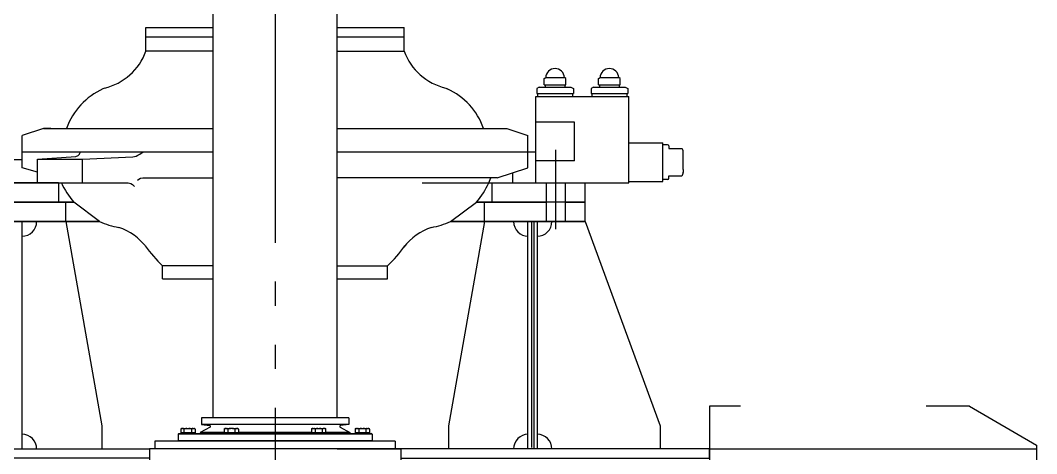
# Model space of a CAD drawing. Extents: x 53504 to 217282, y 25397 to 142583.
# Drawn here: x 140747 to 142057, y 134297 to 134855 of the extents above; entities that cross this region are included whole.
import ezdxf

# ---------------------------------------------------------------- set-up
doc = ezdxf.new("R2010")
doc.units = 0
doc.header["$LTSCALE"] = 250
doc.linetypes.add('PHANTOM', pattern=[2.1, 1.25, -0.2, 0.125, -0.2, 0.125, -0.2])
doc.layers.get('0').update_dxf_attribs({"linetype": 'CONTINUOUS'})
for name, color, linetype in [('035', 2, 'CONTINUOUS'), ('A0CO1', 1, 'CONTINUOUS'), ('S0CO1', 1, 'CONTINUOUS'), ('S0CO2', 2, 'CONTINUOUS'), ('S0PH1', 1, 'PHANTOM')]:
    doc.layers.add(name, color=color, linetype=linetype)

# ---------------------------------------------------------------- blocks, each defined once
blk = doc.blocks.new('ROR')
at = {"color": 0, "linetype": 'ByBlock'}
for p, q in [((-80, 2797), (-80, 3342)), ((80, 2797), (80, 3342)), ((-166.5, 3269.41192), (-166.5, 3300)), ((-166.5, 3300), (-80, 3300)), ((80, 3300), (166.5, 3300)), ((166.5, 3269.41192), (166.5, 3300)), ((-166.5, 3288), (-80, 3288)), ((80, 3288), (166.5, 3288)), ((-80, 3269.41192), (-166.5, 3269.41192)), ((80, 3269.41192), (166.5, 3269.41192)), ((347.14359, 3234.29294), (349.00312, 3235.36653)), ((347.14359, 3226.29294), (347.14359, 3234.29294)), ((347.14359, 3226.29294), (374.85641, 3226.29294)), ((348.25, 3226.29294), (348.25, 3223.09294)), ((349.00312, 3235.36653), (372.99688, 3235.36653)), ((374.85641, 3234.29294), (372.99688, 3235.36653)), ((373.75, 3226.29294), (373.75, 3223.09294)), ((374.85641, 3226.29294), (374.85641, 3234.29294)), ((417.14359, 3234.29294), (419.00312, 3235.36653)), ((417.14359, 3226.29294), (417.14359, 3234.29294)), ((417.14359, 3226.29294), (444.85641, 3226.29294)), ((418.25, 3226.29294), (418.25, 3223.09294)), ((419.00312, 3235.36653), (442.99688, 3235.36653)), ((444.85641, 3234.29294), (442.99688, 3235.36653)), ((443.75, 3226.29294), (443.75, 3223.09294)), ((444.85641, 3226.29294), (444.85641, 3234.29294)), ((-220, 3221.95207), (-222, 3220.94443)), ((220, 3221.95207), (222, 3220.94443)), ((336, 3100), (336, 3210.99294)), ((336, 3210.99294), (456, 3210.99294)), ((340.5, 3223.09294), (337.32864, 3221.26195)), ((337.32864, 3221.26195), (337.32864, 3215.09294)), ((337.32864, 3215.09294), (384.67136, 3215.09294)), ((338.5, 3215.09294), (338.5, 3210.99294)), ((340.5, 3223.09294), (381.5, 3223.09294)), ((367, 3223.09294), (381.5, 3223.09294)), ((367, 3215.09294), (384.67136, 3215.09294)), ((381.5, 3223.09294), (384.67136, 3221.26195)), ((383.5, 3215.09294), (383.5, 3210.99294)), ((384.67136, 3221.26195), (384.67136, 3215.09294)), ((410.5, 3223.09294), (407.32864, 3221.26195)), ((407.32864, 3221.26195), (407.32864, 3215.09294)), ((407.32864, 3215.09294), (454.67136, 3215.09294)), ((408.5, 3215.09294), (408.5, 3210.99294)), ((410.5, 3223.09294), (451.5, 3223.09294)), ((451.5, 3223.09294), (454.67136, 3221.26195)), ((453.5, 3215.09294), (453.5, 3210.99294)), ((454.67136, 3221.26195), (454.67136, 3215.09294)), ((456, 3100), (456, 3210.99294)), ((386, 3178), (336, 3178)), ((386, 3128), (386, 3178)), ((-298.79141, 3170), (-326, 3161)), ((-326, 3119), (-326, 3161)), ((-298.79141, 3170), (-80, 3170)), ((-289.25, 3170), (-298.79141, 3170)), ((80, 3170), (298.79141, 3170)), ((298.79141, 3170), (326, 3161)), ((326, 3119), (326, 3161)), ((456, 3151.55359), (500.00281, 3151.55359)), ((500.00281, 3101.55359), (500.00281, 3151.55359)), ((506.09656, 3148.79363), (500.00281, 3148.79363)), ((507.50281, 3147.38738), (507.50281, 3144.2278)), ((-326, 3140), (-80, 3140)), ((-306.38024, 3130.23145), (-257.12316, 3133.76459)), ((-257.12316, 3133.76459), (-254.12241, 3134.97457)), ((-252.18645, 3136.91054), (-254.12241, 3134.97457)), ((-252.18645, 3136.91054), (-251.07327, 3140.25009)), ((-248.40739, 3130.23145), (-183.41135, 3133.4258)), ((-183.41135, 3133.4258), (-179.20063, 3134.15179)), ((-179.20063, 3134.15179), (-177.07107, 3135.55536)), ((-177.07107, 3135.55536), (-174.26392, 3136.95894)), ((-174.26392, 3136.95894), (-170.00481, 3140)), ((80, 3140), (336, 3140)), ((507.50281, 3144.2278), (524.41385, 3144.2278)), ((526, 3135.89618), (526.11904, 3140.06199)), ((526, 3117.21549), (526, 3135.89618)), ((-306.38024, 3100), (-306.38024, 3130.23145)), ((-306.38024, 3130.23145), (-248.40739, 3130.23145)), ((-248.40739, 3100), (-248.40739, 3130.23145)), ((386, 3128), (336, 3128)), ((-306.38024, 3113.7429), (-326, 3119)), ((-170.38595, 3106.05905), (-173.77993, 3105.59624)), ((-80, 3106.07593), (-170.38595, 3106.05905)), ((286.33456, 3106.14433), (80, 3106.1058)), ((275.55937, 3100), (278.06673, 3106.25573)), ((286.33456, 3106.14433), (326, 3119)), ((306.38024, 3100), (306.38024, 3112.64119)), ((507.50281, 3105.72429), (507.50281, 3108.88387)), ((507.50281, 3108.88387), (524.41385, 3108.88387)), ((526, 3117.21549), (526.11904, 3113.04968)), ((-306.38024, 3100), (-189.55803, 3100)), ((-189.55803, 3100), (-185.9765, 3098.91714)), ((-185.9765, 3098.91714), (-184.04054, 3097.56196)), ((-184.04054, 3097.56196), (-181.23339, 3095.0452)), ((-175.7159, 3104.19266), (-177.36147, 3102.83748)), ((-173.77993, 3105.59624), (-175.7159, 3104.19266)), ((189.55803, 3100), (456, 3100)), ((456, 3101.55359), (500.00281, 3101.55359)), ((506.09656, 3104.31804), (500.00281, 3104.31804)), ((-226.24318, 3050), (-259.67262, 3075)), ((226.24318, 3050), (259.67262, 3075)), ((-145, 2976), (-145, 2992.74737)), ((-80, 2992.74737), (-145, 2992.74737)), ((80, 2992.74737), (145, 2992.74737)), ((145, 2976), (145, 2992.74737)), ((-145, 2976), (-80, 2976)), ((80, 2976), (145, 2976)), ((95, 2797), (-95, 2797)), ((-95, 2797), (-95, 2788.5)), ((95, 2797), (95, 2788.5)), ((-120.58, 2783.4), (-121.7376, 2782.7318)), ((-121.7376, 2782.7317), (-121.7376, 2777.6)), ((-120.58, 2783.4), (-119.9953, 2783.4)), ((-118.8612, 2783.4), (-119.9953, 2783.4)), ((-118.8612, 2783.4), (-113.6342, 2783.4)), ((-117.1188, 2777.6), (-117.1188, 2782.7317)), ((-113.6342, 2783.4), (-111.3658, 2783.4)), ((-111.3658, 2783.4), (-106.1389, 2783.4)), ((-107.8812, 2782.7317), (-107.8812, 2777.6)), ((-106.1389, 2783.4), (-105.0047, 2783.4)), ((-105.0047, 2783.4), (-104.42, 2783.4)), ((-103.2628, 2782.7319), (-104.42, 2783.4)), ((-103.2624, 2782.7317), (-103.2624, 2777.6)), ((-83.7603, 2785.2909), (-96.5, 2778.413)), ((-65.4876, 2778.413), (-96.5, 2778.413)), ((-96.5, 2778.413), (-95.9966, 2777)), ((95, 2788.5), (-95, 2788.5)), ((-95, 2788.5), (-84.1135, 2787.1633)), ((-65.4876, 2782.7317), (-65.4876, 2777.6)), ((-64.33, 2783.4), (-65.4872, 2782.7319)), ((-64.33, 2783.4), (-63.7453, 2783.4)), ((-63.7453, 2783.4), (-62.6112, 2783.4)), ((-62.6112, 2783.4), (-57.3842, 2783.4)), ((-60.8688, 2782.7317), (-60.8688, 2777.6)), ((-55.1158, 2783.4), (-57.3842, 2783.4)), ((-55.1158, 2783.4), (-49.8889, 2783.4)), ((-51.6312, 2777.6), (-51.6312, 2782.7317)), ((-49.8889, 2783.4), (-48.7547, 2783.4)), ((-48.7547, 2783.4), (-48.17, 2783.4)), ((-47.0125, 2782.7317), (-48.17, 2783.4)), ((-47.0124, 2782.7317), (-47.0124, 2777.6)), ((47.0124, 2778.413), (-47.0124, 2778.413)), ((47.0124, 2782.7317), (47.0124, 2777.6)), ((48.17, 2783.4), (47.0127, 2782.7319)), ((48.17, 2783.4), (48.7547, 2783.4)), ((48.7547, 2783.4), (49.8888, 2783.4)), ((49.8888, 2783.4), (55.1158, 2783.4)), ((51.6312, 2782.7317), (51.6312, 2777.6)), ((55.1158, 2783.4), (57.3842, 2783.4)), ((57.3842, 2783.4), (62.6111, 2783.4)), ((60.8688, 2782.7317), (60.8688, 2777.6)), ((63.7453, 2783.4), (62.6111, 2783.4)), ((63.7453, 2783.4), (64.33, 2783.4)), ((65.4874, 2782.7318), (64.33, 2783.4)), ((65.4876, 2777.6), (65.4876, 2782.7317)), ((96.5, 2778.413), (65.4876, 2778.413)), ((83.7602, 2785.2909), (96.5, 2778.413)), ((95, 2788.5), (84.1134, 2787.1633)), ((96.5, 2778.413), (95.9965, 2777)), ((104.42, 2783.4), (103.2622, 2782.7316)), ((103.2624, 2782.7317), (103.2624, 2777.6)), ((104.42, 2783.4), (105.0047, 2783.4)), ((105.0047, 2783.4), (106.1388, 2783.4)), ((106.1388, 2783.4), (111.3658, 2783.4)), ((107.8812, 2782.7317), (107.8812, 2777.6)), ((111.3658, 2783.4), (113.6342, 2783.4)), ((113.6342, 2783.4), (118.8611, 2783.4)), ((117.1188, 2782.7317), (117.1188, 2777.6)), ((118.8611, 2783.4), (119.9953, 2783.4)), ((119.9953, 2783.4), (120.58, 2783.4)), ((121.7377, 2782.7316), (120.58, 2783.4)), ((121.7376, 2782.7317), (121.7376, 2777.6)), ((155, 2767), (-155, 2767)), ((-155, 2767), (-155, 2757.0002)), ((-124, 2777), (-125, 2776)), ((125, 2776), (-125, 2776)), ((-125, 2775.9997), (-125, 2767.9998)), ((-125, 2768), (125, 2768)), ((-125, 2768), (-124, 2767)), ((-124, 2777), (124, 2777)), ((-117.1188, 2777.6), (-121.7376, 2777.6)), ((-119.815, 2777.6), (-119.815, 2777)), ((-107.8812, 2777.6), (-117.1188, 2777.6)), ((-103.2624, 2777.6), (-107.8812, 2777.6)), ((-105.185, 2777), (-105.185, 2777.6)), ((-60.8688, 2777.6), (-65.4876, 2777.6)), ((-63.565, 2777.6), (-63.565, 2777)), ((-51.6312, 2777.6), (-60.8688, 2777.6)), ((-47.0124, 2777.6), (-51.6312, 2777.6)), ((-48.935, 2777), (-48.935, 2777.6)), ((51.6312, 2777.6), (47.0124, 2777.6)), ((48.935, 2777.6), (48.935, 2777)), ((60.8688, 2777.6), (51.6312, 2777.6)), ((65.4876, 2777.6), (60.8688, 2777.6)), ((63.565, 2777), (63.565, 2777.6)), ((107.8812, 2777.6), (103.2624, 2777.6)), ((105.185, 2777.6), (105.185, 2777)), ((117.1188, 2777.6), (107.8812, 2777.6)), ((121.7376, 2777.6), (117.1188, 2777.6)), ((119.815, 2777.6), (119.815, 2777)), ((125, 2776), (124, 2777)), ((125, 2768), (124, 2767)), ((125, 2775.9997), (125, 2767.9998)), ((155, 2767), (155, 2757.0002)), ((161.95, 2757), (-161.95, 2757)), ((-161.95, 2757), (-161.95, 2285)), ((161.95, 2757), (161.95, 2736.9998))]:
    blk.add_line(p, q, dxfattribs=at)
for points in [[(-119.9957, 2783.4002), (-120.0563, 2783.3898, 0.0039418602), (-120.1165, 2783.3785, 0.0040013579), (-120.1765, 2783.3663, 0.0039797873), (-120.2361, 2783.3531, 0.0038602763), (-120.2955, 2783.3391, 0.0037750231), (-120.3546, 2783.3241, 0.0037011178), (-120.4134, 2783.3083, 0.0036303738), (-120.4721, 2783.2917, 0.0035444018), (-120.5305, 2783.2742, 0.0034692967), (-120.5888, 2783.2559, 0.0033878364), (-120.6468, 2783.2368, 0.0033133369), (-120.7048, 2783.2168, 0.003230705), (-120.7626, 2783.1961, 0.0031594434), (-120.8203, 2783.1747, 0.0030852079), (-120.8778, 2783.1524, 0.0030066347), (-120.9353, 2783.1294, 0.0029140184), (-120.9927, 2783.1056, 0.0028668794), (-121.05, 2783.0811, 0.002843875), (-121.1075, 2783.0558, 0.0027017808), (-121.1646, 2783.03, 0.0024707101), (-121.2214, 2783.0035, 0.0026430166), (-121.279, 2782.9759, 0.0030340751), (-121.338, 2782.9468, 0.0022716927), (-121.3935, 2782.919, 0.0008326909), (-121.4435, 2782.8936, 0.0030459402), (-121.508, 2782.8594, 0.0049822652), (-121.6074, 2782.8047, 0.0023796944), (-121.7376, 2782.7319, 0.0012577399)], [(-117.1184, 2782.7319), (-117.176, 2782.7648, 0.002086275), (-117.2335, 2782.797, 0.0020960682), (-117.2909, 2782.8285, 0.0021356576), (-117.3482, 2782.8594, 0.002206361), (-117.4055, 2782.8895, 0.0022677019), (-117.4628, 2782.919, 0.0023268777), (-117.52, 2782.9478, 0.0023860374), (-117.5773, 2782.9759, 0.0024518076), (-117.6345, 2783.0033, 0.0025150146), (-117.6918, 2783.03, 0.0025834969), (-117.7491, 2783.0559, 0.0026481288), (-117.8064, 2783.0811, 0.0027176463), (-117.8637, 2783.1056, 0.0027876822), (-117.9212, 2783.1294, 0.0028677892), (-117.9787, 2783.1524, 0.0029292233), (-118.0363, 2783.1747, 0.0029843569), (-118.094, 2783.1961, 0.0030859652), (-118.1518, 2783.2168, 0.0032386271), (-118.2099, 2783.2368, 0.0032077686), (-118.2679, 2783.2559, 0.0030434102), (-118.3257, 2783.2741, 0.0034713306), (-118.3847, 2783.2917, 0.004304953), (-118.4453, 2783.3087, 0.0032689213), (-118.5023, 2783.3241, 0.0009735441), (-118.5539, 2783.3377, 0.0048740787), (-118.6208, 2783.3531, 0.0087383671), (-118.7247, 2783.3742, 0.004272829), (-118.8614, 2783.4002, 0.0022383392)], [(-113.6346, 2783.4002), (-113.7557, 2783.3898, 0.0020138052), (-113.8763, 2783.3785, 0.0020528203), (-113.9962, 2783.3663, 0.002051612), (-114.1155, 2783.3531, 0.0019997799), (-114.2342, 2783.3391, 0.0019660746), (-114.3524, 2783.3241, 0.001937944), (-114.4701, 2783.3083, 0.0019119894), (-114.5874, 2783.2917, 0.0018775293), (-114.7043, 2783.2742, 0.001849165), (-114.8208, 2783.2559, 0.0018168034), (-114.937, 2783.2368, 0.001788438), (-115.0529, 2783.2168, 0.001754959), (-115.1685, 2783.1961, 0.0017278313), (-115.2839, 2783.1747, 0.0016983271), (-115.399, 2783.1524, 0.0016665342), (-115.514, 2783.1294, 0.0016259801), (-115.6287, 2783.1056, 0.00161086), (-115.7434, 2783.0811, 0.0016088778), (-115.8582, 2783.0558, 0.0015394528), (-115.9725, 2783.03, 0.0014170001), (-116.086, 2783.0035, 0.0015260602), (-116.2013, 2782.9759, 0.001765179), (-116.3194, 2782.9468, 0.0013321862), (-116.4302, 2782.919, 0.0004904), (-116.5303, 2782.8936, 0.0018009038), (-116.6592, 2782.8594, 0.0029842264), (-116.858, 2782.8047, 0.001441806), (-117.1184, 2782.7319, 0.0007660942)], [(-107.881, 2782.7319), (-107.9961, 2782.7648, 0.0012798044), (-108.111, 2782.797, 0.0012775111), (-108.2258, 2782.8285, 0.001292954), (-108.3404, 2782.8594, 0.0013271093), (-108.455, 2782.8895, 0.0013546974), (-108.5695, 2782.919, 0.001380876), (-108.684, 2782.9478, 0.001406205), (-108.7984, 2782.9759, 0.0014353323), (-108.9129, 2783.0033, 0.0014620704), (-109.0273, 2783.03, 0.0014917956), (-109.1419, 2783.0559, 0.0015184079), (-109.2565, 2783.0811, 0.0015477911), (-109.3712, 2783.1056, 0.0015765799), (-109.486, 2783.1294, 0.0016110078), (-109.601, 2783.1524, 0.0016340797), (-109.7162, 2783.1747, 0.0016538577), (-109.8315, 2783.1961, 0.0016985364), (-109.9472, 2783.2168, 0.0017708203), (-110.0634, 2783.2368, 0.0017420488), (-110.1793, 2783.2559, 0.0016428437), (-110.2949, 2783.2741, 0.0018623958), (-110.4128, 2783.2917, 0.0022936921), (-110.5339, 2783.3087, 0.001729458), (-110.6479, 2783.3241, 0.0005133317), (-110.7511, 2783.3377, 0.0025622387), (-110.8849, 2783.3531, 0.0045433942), (-111.0927, 2783.3742, 0.0022024116), (-111.3659, 2783.4002, 0.00114961)], [(-106.1391, 2783.4002), (-106.1997, 2783.3898, 0.0039417227), (-106.26, 2783.3785, 0.0040013774), (-106.3199, 2783.3663, 0.0039799731), (-106.3795, 2783.3531, 0.003860608), (-106.4389, 2783.3391, 0.0037754973), (-106.498, 2783.3241, 0.0037017204), (-106.5569, 2783.3083, 0.0036311024), (-106.6155, 2783.2917, 0.0035452388), (-106.674, 2783.2742, 0.0034702404), (-106.7322, 2783.2559, 0.0033888716), (-106.7903, 2783.2368, 0.0033144613), (-106.8483, 2783.2168, 0.0032319031), (-106.9061, 2783.1961, 0.0031607157), (-106.9637, 2783.1747, 0.0030865413), (-107.0213, 2783.1524, 0.0030080239), (-107.0788, 2783.1294, 0.002915445), (-107.1362, 2783.1056, 0.0028683623), (-107.1935, 2783.0811, 0.0028454201), (-107.2509, 2783.0558, 0.0027033194), (-107.3081, 2783.03, 0.0024721742), (-107.3648, 2783.0035, 0.0026446434), (-107.4225, 2782.9759, 0.0030360183), (-107.4815, 2782.9468, 0.0022732047), (-107.5369, 2782.919, 0.000833256), (-107.587, 2782.8936, 0.0030480434), (-107.6514, 2782.8594, 0.0049858921), (-107.7508, 2782.8047, 0.0023815012), (-107.881, 2782.7319, 0.0012587123)], [(-103.2628, 2782.7319), (-103.3203, 2782.7648, 0.0020888869), (-103.3777, 2782.797, 0.0020986678), (-103.4351, 2782.8285, 0.002138279), (-103.4924, 2782.8594, 0.0022090407), (-103.5497, 2782.8895, 0.0022704238), (-103.6069, 2782.919, 0.0023296369), (-103.6641, 2782.9478, 0.002388829), (-103.7213, 2782.9759, 0.0024546366), (-103.7785, 2783.0033, 0.0025178721), (-103.8357, 2783.03, 0.0025863861), (-103.893, 2783.0559, 0.0026510384), (-103.9502, 2783.0811, 0.0027205787), (-104.0076, 2783.1056, 0.0027906298), (-104.065, 2783.1294, 0.0028707586), (-104.1225, 2783.1524, 0.0029321861), (-104.18, 2783.1747, 0.0029873038), (-104.2377, 2783.1961, 0.0030889317), (-104.2955, 2783.2168, 0.0032416531), (-104.3536, 2783.2368, 0.0032106714), (-104.4115, 2783.2559, 0.0030460801), (-104.4693, 2783.2741, 0.0034742723), (-104.5282, 2783.2917, 0.0043084458), (-104.5888, 2783.3087, 0.0032714438), (-104.6458, 2783.3241, 0.0009742757), (-104.6974, 2783.3377, 0.0048776492), (-104.7643, 2783.3531, 0.0087441078), (-104.8682, 2783.3742, 0.0042753383), (-105.0048, 2783.4002, 0.0022395814)], [(-63.7453, 2783.4002), (-63.8059, 2783.3898, 0.0039415787), (-63.8662, 2783.3785, 0.0040013974), (-63.9261, 2783.3663, 0.0039801667), (-63.9858, 2783.3531, 0.0038609539), (-64.0452, 2783.3391, 0.0037759919), (-64.1043, 2783.3241, 0.0037023491), (-64.1631, 2783.3083, 0.0036318628), (-64.2218, 2783.2917, 0.0035461122), (-64.2803, 2783.2742, 0.0034712254), (-64.3385, 2783.2559, 0.0033899519), (-64.3966, 2783.2368, 0.003315635), (-64.4546, 2783.2168, 0.003233154), (-64.5124, 2783.1961, 0.0031620438), (-64.57, 2783.1747, 0.0030879337), (-64.6276, 2783.1524, 0.0030094742), (-64.6851, 2783.1294, 0.0029169347), (-64.7425, 2783.1056, 0.0028699109), (-64.7998, 2783.0811, 0.0028470336), (-64.8572, 2783.0558, 0.0027049263), (-64.9143, 2783.03, 0.0024737032), (-64.9711, 2783.0035, 0.0026463426), (-65.0288, 2782.9759, 0.0030380479), (-65.0878, 2782.9468, 0.002274784), (-65.1432, 2782.919, 0.0008338463), (-65.1932, 2782.8936, 0.0030502402), (-65.2576, 2782.8594, 0.0049896809), (-65.357, 2782.8047, 0.0023833888), (-65.4872, 2782.7319, 0.0012597282)], [(-60.869, 2782.7319), (-60.9265, 2782.7648, 0.0020871594), (-60.984, 2782.797, 0.0020969684), (-61.0413, 2782.8285, 0.0021365869), (-61.0986, 2782.8594, 0.002207333), (-61.1559, 2782.8895, 0.002268714), (-61.2131, 2782.919, 0.002327929), (-61.2704, 2782.9478, 0.002387129), (-61.3276, 2782.9759, 0.0024529427), (-61.3848, 2783.0033, 0.0025161931), (-61.442, 2783.03, 0.0025847213), (-61.4992, 2783.0559, 0.0026493986), (-61.5565, 2783.0811, 0.0027189637), (-61.6139, 2783.1056, 0.0027890484), (-61.6713, 2783.1294, 0.002869209), (-61.7288, 2783.1524, 0.0029306886), (-61.7863, 2783.1747, 0.0029858638), (-61.844, 2783.1961, 0.003087538), (-61.9018, 2783.2168, 0.003240292), (-61.9599, 2783.2368, 0.0032094318), (-62.0178, 2783.2559, 0.0030449994), (-62.0756, 2783.2741, 0.0034731558), (-62.1345, 2783.2917, 0.0043072328), (-62.1951, 2783.3087, 0.003270664), (-62.252, 2783.3241, 0.0009740646), (-62.3036, 2783.3377, 0.0048766908), (-62.3705, 2783.3531, 0.008743084), (-62.4744, 2783.3742, 0.004275143), (-62.6109, 2783.4002, 0.0022395521)], [(-57.3841, 2783.4002), (-57.5053, 2783.3898, 0.002013237), (-57.6259, 2783.3785, 0.0020522362), (-57.7458, 2783.3663, 0.0020510234), (-57.8652, 2783.3531, 0.0019992018), (-57.9839, 2783.3391, 0.001965502), (-58.1022, 2783.3241, 0.0019373759), (-58.2199, 2783.3083, 0.0019114251), (-58.3373, 2783.2917, 0.001876972), (-58.4542, 2783.2742, 0.0018486128), (-58.5707, 2783.2559, 0.001816258), (-58.6869, 2783.2368, 0.0017878983), (-58.8029, 2783.2168, 0.001754427), (-58.9185, 2783.1961, 0.0017273051), (-59.0339, 2783.1747, 0.0016978079), (-59.1491, 2783.1524, 0.0016660227), (-59.2641, 2783.1294, 0.0016254791), (-59.3788, 2783.1056, 0.001610362), (-59.4936, 2783.0811, 0.0016083789), (-59.6084, 2783.0558, 0.001538974), (-59.7227, 2783.03, 0.0014165582), (-59.8363, 2783.0035, 0.0015255831), (-59.9516, 2782.9759, 0.0017646258), (-60.0697, 2782.9468, 0.0013317678), (-60.1805, 2782.919, 0.0004902457), (-60.2807, 2782.8936, 0.0018003367), (-60.4096, 2782.8594, 0.0029832839), (-60.6084, 2782.8047, 0.0014413494), (-60.869, 2782.7319, 0.0007658514)], [(-51.6316, 2782.7319), (-51.7466, 2782.7648, 0.0012802106), (-51.8615, 2782.797, 0.0012779161), (-51.9762, 2782.8285, 0.0012933633), (-52.0909, 2782.8594, 0.001327529), (-52.2054, 2782.8895, 0.0013551252), (-52.3199, 2782.919, 0.0013813113), (-52.4343, 2782.9478, 0.0014066476), (-52.5487, 2782.9759, 0.0014357831), (-52.6631, 2783.0033, 0.0014625287), (-52.7776, 2783.03, 0.001492262), (-52.8921, 2783.0559, 0.0015188816), (-53.0066, 2783.0811, 0.0015482727), (-53.1213, 2783.1056, 0.001577069), (-53.2361, 2783.1294, 0.001611506), (-53.3511, 2783.1524, 0.0016345832), (-53.4662, 2783.1747, 0.0016543654), (-53.5815, 2783.1961, 0.001699056), (-53.6972, 2783.2168, 0.0017713598), (-53.8133, 2783.2368, 0.001742577), (-53.9292, 2783.2559, 0.0016433397), (-54.0448, 2783.2741, 0.0018629552), (-54.1626, 2783.2917, 0.002294377), (-54.2837, 2783.3087, 0.001729971), (-54.3976, 2783.3241, 0.0005134833), (-54.5008, 2783.3377, 0.0025629934), (-54.6346, 2783.3531, 0.0045447146), (-54.8423, 2783.3742, 0.0022030432), (-55.1155, 2783.4002, 0.0011499378)], [(-49.8887, 2783.4002), (-49.9493, 2783.3898, 0.0039395888), (-50.0096, 2783.3785, 0.0039992103), (-50.0696, 2783.3663, 0.003977819), (-50.1292, 2783.3531, 0.003858522), (-50.1886, 2783.3391, 0.0037734624), (-50.2478, 2783.3241, 0.003699732), (-50.3067, 2783.3083, 0.0036291603), (-50.3654, 2783.2917, 0.0035433519), (-50.4238, 2783.2742, 0.0034684042), (-50.4821, 2783.2559, 0.0033870896), (-50.5402, 2783.2368, 0.003312731), (-50.5982, 2783.2168, 0.0032302286), (-50.6561, 2783.1961, 0.0031590916), (-50.7138, 2783.1747, 0.0030849689), (-50.7714, 2783.1524, 0.0030065056), (-50.8289, 2783.1294, 0.0029139872), (-50.8863, 2783.1056, 0.0028669427), (-50.9437, 2783.0811, 0.0028440261), (-51.0011, 2783.0558, 0.0027020098), (-51.0583, 2783.03, 0.002470989), (-51.1151, 2783.0035, 0.0026433893), (-51.1728, 2782.9759, 0.003034597), (-51.2318, 2782.9468, 0.002272155), (-51.2873, 2782.919, 0.0008328741), (-51.3374, 2782.8936, 0.0030466561), (-51.4018, 2782.8594, 0.0049836763), (-51.5013, 2782.8047, 0.0023804658), (-51.6316, 2782.7319, 0.0012581706)], [(-47.0124, 2782.7319), (-47.0699, 2782.7648, 0.002085506), (-47.1274, 2782.797, 0.0020953419), (-47.1847, 2782.8285, 0.002134967), (-47.2421, 2782.8594, 0.0022056983), (-47.2993, 2782.8895, 0.0022670771), (-47.3566, 2782.919, 0.0023262939), (-47.4138, 2782.9478, 0.0023855017), (-47.471, 2782.9759, 0.0024513208), (-47.5282, 2783.0033, 0.0025145854), (-47.5855, 2783.03, 0.0025831273), (-47.6427, 2783.0559, 0.0026478282), (-47.7, 2783.0811, 0.0027174172), (-47.7573, 2783.1056, 0.0027875341), (-47.8148, 2783.1294, 0.0028677251), (-47.8722, 2783.1524, 0.0029292543), (-47.9298, 2783.1747, 0.0029844846), (-47.9875, 2783.1961, 0.0030862032), (-48.0453, 2783.2168, 0.0032389883), (-48.1033, 2783.2368, 0.0032082441), (-48.1613, 2783.2559, 0.0030439642), (-48.2191, 2783.2741, 0.003472086), (-48.278, 2783.2917, 0.0043060704), (-48.3385, 2783.3087, 0.0032699168), (-48.3955, 2783.3241, 0.0009738622), (-48.4471, 2783.3377, 0.0048757721), (-48.5139, 2783.3531, 0.0087421021), (-48.6178, 2783.3742, 0.0042749553), (-48.7543, 2783.4002, 0.0022395238)], [(48.7546, 2783.4002), (48.694, 2783.3898, 0.0039416671), (48.6337, 2783.3785, 0.0040013852), (48.5738, 2783.3663, 0.0039800479), (48.5141, 2783.3531, 0.0038607414), (48.4547, 2783.3391, 0.0037756881), (48.3956, 2783.3241, 0.003701963), (48.3368, 2783.3083, 0.0036313957), (48.2781, 2783.2917, 0.0035455757), (48.2197, 2783.2742, 0.0034706203), (48.1614, 2783.2559, 0.0033892881), (48.1033, 2783.2368, 0.003314914), (48.0454, 2783.2168, 0.0032323856), (47.9876, 2783.1961, 0.0031612279), (47.9299, 2783.1747, 0.0030870782), (47.8723, 2783.1524, 0.0030085831), (47.8148, 2783.1294, 0.0029160194), (47.7575, 2783.1056, 0.0028689594), (47.7001, 2783.0811, 0.0028460422), (47.6427, 2783.0558, 0.002703939), (47.5856, 2783.03, 0.0024727638), (47.5288, 2783.0035, 0.0026452986), (47.4712, 2782.9759, 0.0030368009), (47.4121, 2782.9468, 0.0022738137), (47.3568, 2782.919, 0.0008334837), (47.3067, 2782.8936, 0.0030488904), (47.2423, 2782.8594, 0.004987353), (47.1429, 2782.8047, 0.002382229), (47.0127, 2782.7319, 0.001259104)], [(51.6309, 2782.7319), (51.5734, 2782.7648, 0.0020882207), (51.5159, 2782.797, 0.0020980123), (51.4586, 2782.8285, 0.0021376263), (51.4013, 2782.8594, 0.002208382), (51.344, 2782.8895, 0.0022697643), (51.2868, 2782.919, 0.0023289781), (51.2295, 2782.9478, 0.0023881733), (51.1723, 2782.9759, 0.0024539832), (51.1151, 2783.0033, 0.0025172247), (51.0579, 2783.03, 0.0025857441), (51.0007, 2783.0559, 0.002650406), (50.9434, 2783.0811, 0.0027199559), (50.8861, 2783.1056, 0.00279002), (50.8287, 2783.1294, 0.002870161), (50.7712, 2783.1524, 0.0029316087), (50.7136, 2783.1747, 0.0029867484), (50.656, 2783.1961, 0.0030883942), (50.5981, 2783.2168, 0.0032411283), (50.5401, 2783.2368, 0.0032101934), (50.4821, 2783.2559, 0.0030456634), (50.4243, 2783.2741, 0.0034738419), (50.3654, 2783.2917, 0.004307978), (50.3048, 2783.3087, 0.0032711431), (50.2479, 2783.3241, 0.0009741942), (50.1963, 2783.3377, 0.0048772798), (50.1294, 2783.3531, 0.008743713), (50.0255, 2783.3742, 0.004275263), (49.8889, 2783.4002, 0.0022395702)], [(55.1157, 2783.4002), (54.9945, 2783.3898, 0.0020132664), (54.874, 2783.3785, 0.0020522408), (54.7541, 2783.3663, 0.0020510011), (54.6347, 2783.3531, 0.0019991552), (54.516, 2783.3391, 0.0019654314), (54.3977, 2783.3241, 0.0019372832), (54.28, 2783.3083, 0.0019113106), (54.1627, 2783.2917, 0.0018768377), (54.0457, 2783.2742, 0.0018484587), (53.9292, 2783.2559, 0.0018160864), (53.813, 2783.2368, 0.0017877091), (53.6971, 2783.2168, 0.0017542226), (53.5814, 2783.1961, 0.001727085), (53.466, 2783.1747, 0.0016975739), (53.3509, 2783.1524, 0.0016657756), (53.2359, 2783.1294, 0.001625222), (53.1211, 2783.1056, 0.0016100911), (53.0063, 2783.0811, 0.0016080929), (52.8915, 2783.0558, 0.0015386852), (52.7772, 2783.03, 0.0014162801), (52.6636, 2783.0035, 0.0015252701), (52.5483, 2782.9759, 0.0017642466), (52.4302, 2782.9468, 0.0013314682), (52.3194, 2782.919, 0.0004901329), (52.2192, 2782.8936, 0.0017999137), (52.0903, 2782.8594, 0.0029825366), (51.8914, 2782.8047, 0.0014409692), (51.6309, 2782.7319, 0.0007656448)], [(60.8683, 2782.7319), (60.7533, 2782.7648, 0.0012805673), (60.6384, 2782.797, 0.001278263), (60.5237, 2782.8285, 0.0012937044), (60.409, 2782.8594, 0.001327869), (60.2945, 2782.8895, 0.0013554613), (60.18, 2782.919, 0.001381643), (60.0656, 2782.9478, 0.0014069734), (59.9512, 2782.9759, 0.0014361039), (59.8368, 2783.0033, 0.0014628424), (59.7224, 2783.03, 0.0014925692), (59.6079, 2783.0559, 0.0015191801), (59.4933, 2783.0811, 0.001548563), (59.3786, 2783.1056, 0.0015773493), (59.2638, 2783.1294, 0.0016117771), (59.1489, 2783.1524, 0.0016348419), (59.0337, 2783.1747, 0.001654611), (58.9184, 2783.1961, 0.0016992903), (58.8028, 2783.2168, 0.0017715856), (58.6866, 2783.2368, 0.0017427797), (58.5707, 2783.2559, 0.001643514), (58.4552, 2783.2741, 0.0018631329), (58.3373, 2783.2917, 0.0022945667), (58.2162, 2783.3087, 0.0017300903), (58.1023, 2783.3241, 0.0005135153), (57.9991, 2783.3377, 0.002563137), (57.8653, 2783.3531, 0.0045448582), (57.6575, 2783.3742, 0.0022030653), (57.3844, 2783.4002, 0.001149938)], [(62.6112, 2783.4002), (62.5506, 2783.3898, 0.003939677), (62.4903, 2783.3785, 0.0039991979), (62.4303, 2783.3663, 0.0039777), (62.3707, 2783.3531, 0.0038583094), (62.3113, 2783.3391, 0.0037731587), (62.2521, 2783.3241, 0.0036993459), (62.1932, 2783.3083, 0.0036286934), (62.1346, 2783.2917, 0.0035428156), (62.0761, 2783.2742, 0.0034677996), (62.0178, 2783.2559, 0.0033864263), (61.9597, 2783.2368, 0.0033120104), (61.9017, 2783.2168, 0.0032294608), (61.8439, 2783.1961, 0.0031582762), (61.7862, 2783.1747, 0.0030841142), (61.7286, 2783.1524, 0.0030056153), (61.671, 2783.1294, 0.002913073), (61.6136, 2783.1056, 0.0028659923), (61.5562, 2783.0811, 0.002843036), (61.4988, 2783.0558, 0.0027010237), (61.4416, 2783.03, 0.0024700507), (61.3848, 2783.0035, 0.0026423468), (61.3271, 2782.9759, 0.0030333516), (61.2681, 2782.9468, 0.0022711859), (61.2126, 2782.919, 0.000832512), (61.1625, 2782.8936, 0.0030453081), (61.0981, 2782.8594, 0.0049813517), (60.9986, 2782.8047, 0.0023793076), (60.8683, 2782.7319, 0.0012575472)], [(65.4875, 2782.7319), (65.43, 2782.7648, 0.0020865666), (65.3725, 2782.797, 0.0020963851), (65.3151, 2782.8285, 0.002136006), (65.2578, 2782.8594, 0.002206747), (65.2006, 2782.8895, 0.002268127), (65.1433, 2782.919, 0.0023273427), (65.0861, 2782.9478, 0.0023865456), (65.0289, 2782.9759, 0.002452361), (64.9717, 2783.0033, 0.0025156167), (64.9145, 2783.03, 0.0025841499), (64.8572, 2783.0559, 0.0026488356), (64.7999, 2783.0811, 0.0027184092), (64.7426, 2783.1056, 0.0027885054), (64.6852, 2783.1294, 0.002868677), (64.6277, 2783.1524, 0.0029301743), (64.5701, 2783.1747, 0.0029853692), (64.5125, 2783.1961, 0.0030870596), (64.4546, 2783.2168, 0.0032398247), (64.3966, 2783.2368, 0.003209006), (64.3386, 2783.2559, 0.0030446283), (64.2808, 2783.2741, 0.0034727722), (64.2219, 2783.2917, 0.0043068161), (64.1614, 2783.3087, 0.0032703961), (64.1044, 2783.3241, 0.000973992), (64.0528, 2783.3377, 0.0048763616), (63.986, 2783.3531, 0.008742732), (63.8821, 2783.3742, 0.0042750758), (63.7455, 2783.4002, 0.002239542)], [(105.005, 2783.4002), (104.9444, 2783.3898, 0.0039395336), (104.8841, 2783.3785, 0.0039992187), (104.8241, 2783.3663, 0.0039778943), (104.7644, 2783.3531, 0.003858656), (104.705, 2783.3391, 0.003773654), (104.6459, 2783.3241, 0.0036999754), (104.587, 2783.3083, 0.0036294547), (104.5283, 2783.2917, 0.0035436899), (104.4698, 2783.2742, 0.0034687853), (104.4115, 2783.2559, 0.0033875076), (104.3534, 2783.2368, 0.003313185), (104.2954, 2783.2168, 0.0032307123), (104.2376, 2783.1961, 0.0031596051), (104.1799, 2783.1747, 0.0030855072), (104.1223, 2783.1524, 0.0030070664), (104.0648, 2783.1294, 0.0029145632), (104.0073, 2783.1056, 0.0028675413), (103.9499, 2783.0811, 0.00284465), (103.8925, 2783.0558, 0.002702631), (103.8354, 2783.03, 0.0024715801), (103.7786, 2783.0035, 0.0026440463), (103.7209, 2782.9759, 0.0030353817), (103.6618, 2782.9468, 0.0022727656), (103.6064, 2782.919, 0.0008331023), (103.5563, 2782.8936, 0.0030475054), (103.4918, 2782.8594, 0.004985141), (103.3924, 2782.8047, 0.0023811954), (103.2621, 2782.7319, 0.0012585633)], [(107.8813, 2782.7319), (107.8238, 2782.7648, 0.0020883959), (107.7663, 2782.797, 0.0020981547), (107.7089, 2782.8285, 0.0021377351), (107.6516, 2782.8594, 0.0022084574), (107.5943, 2782.8895, 0.002269801), (107.537, 2782.919, 0.0023289746), (107.4798, 2782.9478, 0.0023881244), (107.4226, 2782.9759, 0.0024538872), (107.3653, 2783.0033, 0.002517076), (107.3081, 2783.03, 0.0025855406), (107.2508, 2783.0559, 0.002650142), (107.1935, 2783.0811, 0.002719629), (107.1361, 2783.1056, 0.0027896234), (107.0787, 2783.1294, 0.0028696913), (107.0212, 2783.1524, 0.0029310617), (106.9636, 2783.1747, 0.0029861244), (106.9059, 2783.1961, 0.003087676), (106.848, 2783.2168, 0.0032402979), (106.7899, 2783.2368, 0.0032092903), (106.7319, 2783.2559, 0.0030447367), (106.6741, 2783.2741, 0.0034727011), (106.6151, 2783.2917, 0.0043064418), (106.5545, 2783.3087, 0.0032698784), (106.4975, 2783.3241, 0.0009738031), (106.4459, 2783.3377, 0.004875255), (106.379, 2783.3531, 0.0087396236), (106.275, 2783.3742, 0.0042730687), (106.1383, 2783.4002, 0.0022383752)], [(111.3662, 2783.4002), (111.2449, 2783.3898, 0.0020131726), (111.1243, 2783.3785, 0.0020522263), (111.0044, 2783.3663, 0.0020510723), (110.8851, 2783.3531, 0.0019993036), (110.7663, 2783.3391, 0.0019656562), (110.648, 2783.3241, 0.0019375784), (110.5303, 2783.3083, 0.0019116762), (110.4129, 2783.2917, 0.0018772659), (110.296, 2783.2742, 0.00184895), (110.1794, 2783.2559, 0.0018166336), (110.0632, 2783.2368, 0.0017883126), (109.9473, 2783.2168, 0.0017548747), (109.8317, 2783.1961, 0.0017277871), (109.7163, 2783.1747, 0.00169832), (109.6011, 2783.1524, 0.0016665637), (109.4861, 2783.1294, 0.0016260421), (109.3713, 2783.1056, 0.0016109551), (109.2566, 2783.0811, 0.001609005), (109.1417, 2783.0558, 0.0015396061), (109.0274, 2783.03, 0.0014171673), (108.9139, 2783.0035, 0.0015262687), (108.7985, 2782.9759, 0.0017654562), (108.6805, 2782.9468, 0.0013324237), (108.5697, 2782.919, 0.0004904928), (108.4695, 2782.8936, 0.001801263), (108.3406, 2782.8594, 0.0029849206), (108.1418, 2782.8047, 0.0014421823), (107.8813, 2782.7319, 0.0007663042)], [(117.1187, 2782.7319), (117.0037, 2782.7648, 0.0012805177), (116.8888, 2782.797, 0.0012782043), (116.774, 2782.8285, 0.0012936358), (116.6594, 2782.8594, 0.001327789), (116.5448, 2782.8895, 0.0013553694), (116.4303, 2782.919, 0.001381539), (116.3159, 2782.9478, 0.0014068566), (116.2014, 2782.9759, 0.0014359734), (116.087, 2783.0033, 0.0014626976), (115.9725, 2783.03, 0.0014924096), (115.858, 2783.0559, 0.0015190048), (115.7434, 2783.0811, 0.0015483713), (115.6287, 2783.1056, 0.0015771404), (115.5139, 2783.1294, 0.00161155), (115.3988, 2783.1524, 0.0016345966), (115.2837, 2783.1747, 0.0016543482), (115.1684, 2783.1961, 0.0016990048), (115.0527, 2783.2168, 0.0017712717), (114.9365, 2783.2368, 0.0017424539), (114.8205, 2783.2559, 0.0016431921), (114.7049, 2783.2741, 0.0018627508), (114.587, 2783.2917, 0.002294071), (114.4659, 2783.3087, 0.0017296968), (114.3519, 2783.3241, 0.0005133956), (114.2487, 2783.3377, 0.0025625256), (114.1149, 2783.3531, 0.0045436816), (113.9071, 2783.3742, 0.0022024557), (113.6338, 2783.4002, 0.0011496106)], [(118.8606, 2783.4002), (118.8001, 2783.3898, 0.0039418991), (118.7398, 2783.3785, 0.0040013522), (118.6799, 2783.3663, 0.0039797347), (118.6203, 2783.3531, 0.0038601824), (118.5609, 2783.3391, 0.003774889), (118.5018, 2783.3241, 0.0037009471), (118.4429, 2783.3083, 0.0036301674), (118.3843, 2783.2917, 0.0035441648), (118.3259, 2783.2742, 0.0034690296), (118.2676, 2783.2559, 0.0033875436), (118.2095, 2783.2368, 0.0033130187), (118.1516, 2783.2168, 0.003230366), (118.0938, 2783.1961, 0.0031590836), (118.0361, 2783.1747, 0.0030848306), (117.9785, 2783.1524, 0.0030062416), (117.9211, 2783.1294, 0.0029136148), (117.8637, 2783.1056, 0.00286646), (117.8063, 2783.0811, 0.002843438), (117.7489, 2783.0558, 0.0027013453), (117.6918, 2783.03, 0.002470296), (117.635, 2783.0035, 0.0026425563), (117.5773, 2782.9759, 0.0030335254), (117.5183, 2782.9468, 0.002271265), (117.4629, 2782.919, 0.000832531), (117.4128, 2782.8936, 0.0030453453), (117.3484, 2782.8594, 0.0049812394), (117.249, 2782.8047, 0.0023791834), (117.1187, 2782.7319, 0.0012574648)], [(121.7379, 2782.7319), (121.6804, 2782.7648, 0.0020867424), (121.6229, 2782.797, 0.0020965281), (121.5655, 2782.8285, 0.0021361154), (121.5082, 2782.8594, 0.002206823), (121.4509, 2782.8895, 0.0022681646), (121.3936, 2782.919, 0.0023273399), (121.3363, 2782.9478, 0.0023864974), (121.2791, 2782.9759, 0.002452266), (121.2219, 2783.0033, 0.002515469), (121.1646, 2783.03, 0.0025839473), (121.1073, 2783.0559, 0.0026485726), (121.05, 2783.0811, 0.0027180834), (120.9926, 2783.1056, 0.0027881102), (120.9352, 2783.1294, 0.0028682086), (120.8777, 2783.1524, 0.0029296287), (120.8201, 2783.1747, 0.0029847466), (120.7624, 2783.1961, 0.0030863424), (120.7045, 2783.2168, 0.0032389956), (120.6464, 2783.2368, 0.0032081041), (120.5884, 2783.2559, 0.0030437028), (120.5306, 2783.2741, 0.0034716329), (120.4717, 2783.2917, 0.0043052813), (120.4111, 2783.3087, 0.0032691326), (120.3541, 2783.3241, 0.0009736012), (120.3025, 2783.3377, 0.0048743381), (120.2356, 2783.3531, 0.0087386446), (120.1316, 2783.3742, 0.004272882), (119.995, 2783.4002, 0.0022383473)]]:
    blk.add_lwpolyline(points, format="xyb", dxfattribs=at)
for centre, radius, start, end in [((-237, 3295), 75, 283.1009, 340.05156), ((237, 3295), 75, 199.94844, 256.8991), ((361, 3235.09294), 12, 1.306446, 178.69355), ((431, 3235.09294), 12, 1.306446, 178.69355), ((-185, 3140), 89, 114.56532, 160.30101), ((185, 3140), 89, 19.698989, 65.434682), ((506.09656, 3147.38738), 1.40625, 0, 90), ((520.17788, 3140.06199), 5.94116, 356.72636, 44.52152), ((520.17788, 3113.04968), 5.94116, 315.47848, 3.27364), ((-185, 3140), 99, 203.83101, 221.03847), ((185, 3140), 99, 318.96153, 336.16899), ((506.09656, 3105.72429), 1.40625, 270, 0), ((-185, 3140), 99, 245.38002, 260.29265), ((-225.53836, 2971.30915), 75, 37.39937, 71.461699), ((225.53836, 2971.30915), 75, 108.5383, 142.60063), ((185, 3140), 99, 279.70735, 294.61998), ((-2.35671, 3138.58595), 204, 215.97658, 225.6346), ((2.35671, 3138.58595), 204, 314.3654, 324.02342), ((-84.2354, 2786.1708), 1, 298.36343, 83), ((84.2353, 2786.1708), 1, 97, 241.63657)]:
    blk.add_arc(centre, radius, start, end, dxfattribs=at)
blk = doc.blocks.new('snip')
at = {"color": 0, "linetype": 'ByBlock'}
for p, q in [((-75, -150.9), (-75, -220.7)), ((75, -150.9), (75, -220.7))]:
    blk.add_line(p, q, dxfattribs=at)
blk.add_lwpolyline([(75, -150.9), (12.5, -42.7), (-12.5, -42.7), (-75, -150.9)], dxfattribs=at)

msp = doc.modelspace()

# ---------------------------------------------------------------- linework, layer by layer
at = {"layer": '035', "color": 0}
for p, q in [((140736.041, 134675.943), (140749.287, 134675.943)), ((140725.787, 134645.943), (140799.728, 134645.943)), ((140749.287, 134645.943), (140738.503, 134645.943)), ((140795.797, 134645.943), (140749.288, 134645.943)), ((140795.797, 134645.943), (140795.797, 134620.943)), ((141354.777, 134645.943), (141354.777, 134620.943)), ((141424.787, 134645.943), (141424.787, 134620.943)), ((141449.787, 134620.943), (141449.787, 134645.943)), ((141475.287, 134595.943), (141475.287, 134645.943)), ((140675.287, 134620.943), (140805.287, 134620.943)), ((140795.797, 134620.943), (140725.787, 134620.943)), ((140805.287, 134620.943), (140795.797, 134620.943)), ((140805.287, 134595.943), (140805.287, 134620.943)), ((140815.614, 134620.943), (140805.287, 134620.943)), ((140805.287, 134595.943), (140805.287, 134620.943)), ((140805.287, 134620.943), (140815.614, 134620.943)), ((141334.96, 134620.943), (141345.287, 134620.943)), ((141345.287, 134620.943), (141334.96, 134620.943)), ((141345.287, 134595.943), (141345.287, 134620.943)), ((141345.287, 134620.943), (141354.777, 134620.943)), ((141345.287, 134595.943), (141345.287, 134620.943)), ((141475.287, 134620.943), (141345.287, 134620.943)), ((141354.777, 134620.943), (141424.787, 134620.943)), ((141424.787, 134620.943), (141424.787, 134595.943)), ((141449.787, 134595.943), (141449.787, 134620.943)), ((141449.787, 134620.943), (141475.287, 134620.943)), ((141475.287, 134595.943), (141475.287, 134620.943)), ((140675.287, 134595.943), (140805.287, 134595.943)), ((140805.287, 134595.943), (140725.787, 134595.943)), ((140749.287, 134302.943), (140749.287, 134595.943)), ((140849.044, 134595.943), (140805.287, 134595.943)), ((140805.287, 134595.943), (140849.044, 134595.943)), ((140805.287, 134595.943), (140851.832, 134332.943)), ((141345.287, 134595.943), (141298.742, 134332.943)), ((141301.53, 134595.943), (141345.287, 134595.943)), ((141345.287, 134595.943), (141301.53, 134595.943)), ((141345.287, 134595.943), (141424.787, 134595.943)), ((141475.287, 134595.943), (141345.287, 134595.943)), ((141401.287, 134302.943), (141401.287, 134595.943)), ((141413.287, 134595.943), (141413.287, 134302.943)), ((141424.787, 134595.943), (141449.787, 134595.943)), ((141449.787, 134595.943), (141475.287, 134595.943)), ((141475.287, 134595.943), (141571.751, 134332.943)), ((140851.832, 134332.943), (140851.832, 134302.943)), ((141298.742, 134332.943), (141298.742, 134302.943)), ((141571.751, 134332.943), (141571.751, 134302.943))]:
    msp.add_line(p, q, dxfattribs=at)
for centre, start, end in [((140748.861, 134595.943), 270, 0), ((141401.713, 134595.943), 180, 270), ((141413.287, 134595.943), 270, 0), ((140748.861, 134302.943), 0, 90), ((141401.713, 134302.943), 90, 180), ((141413.287, 134302.943), 0, 90)]:
    msp.add_arc(centre, 18.946, start, end, dxfattribs=at)
at = {"layer": 'S0CO1', "color": 0}
for p, q in [((141405.911, 134595.323), (141405.911, 134304.711)), ((141409.521, 134302.906), (141409.521, 134595.323)), ((141635.287, 134302.943), (142057.274, 134302.943))]:
    msp.add_line(p, q, dxfattribs=at)
msp.add_lwpolyline([(141675.308, 134357.894), (141635.287, 134357.894), (141635.287, 134237.894), (141675.308, 134237.894)], dxfattribs=at)
at = {"layer": 'S0CO2', "color": 0}
for p, q in [((140995.287, 134302.943), (140913.337, 134302.943)), ((140913.337, 134302.943), (140913.337, 133822.115)), ((141155.287, 134302.943), (141237.237, 134302.943)), ((141237.237, 134302.943), (141237.237, 133792.18))]:
    msp.add_line(p, q, dxfattribs=at)
for points in [[(140913.337, 134290.943), (140515.287, 134290.943), (140515.287, 134302.943), (140913.337, 134302.943)], [(141237.237, 134290.943), (141635.287, 134290.943), (141635.287, 134302.943), (141237.237, 134302.943)]]:
    msp.add_lwpolyline(points, dxfattribs=at)
at = {"layer": 'S0PH1', "color": 0}
for p, q in [((141075.287, 134881.061), (141075.287, 130493.793)), ((141437.287, 134586.019), (141437.287, 134688.252))]:
    msp.add_line(p, q, dxfattribs=at)

# ---------------------------------------------------------------- block references
at = {"layer": 'A0CO1', "color": 0}
msp.add_blockref('ROR', (141075.287, 131545.943), dxfattribs=at)
at = {"layer": 'S0CO1', "color": 0, "xscale": -0.7999999999992724, "yscale": 0.7999999999992724, "zscale": 0.8, "rotation": 270}
msp.add_blockref('snip', (142091.404, 134297.894), dxfattribs=at)

doc.saveas('drawing.dxf')
